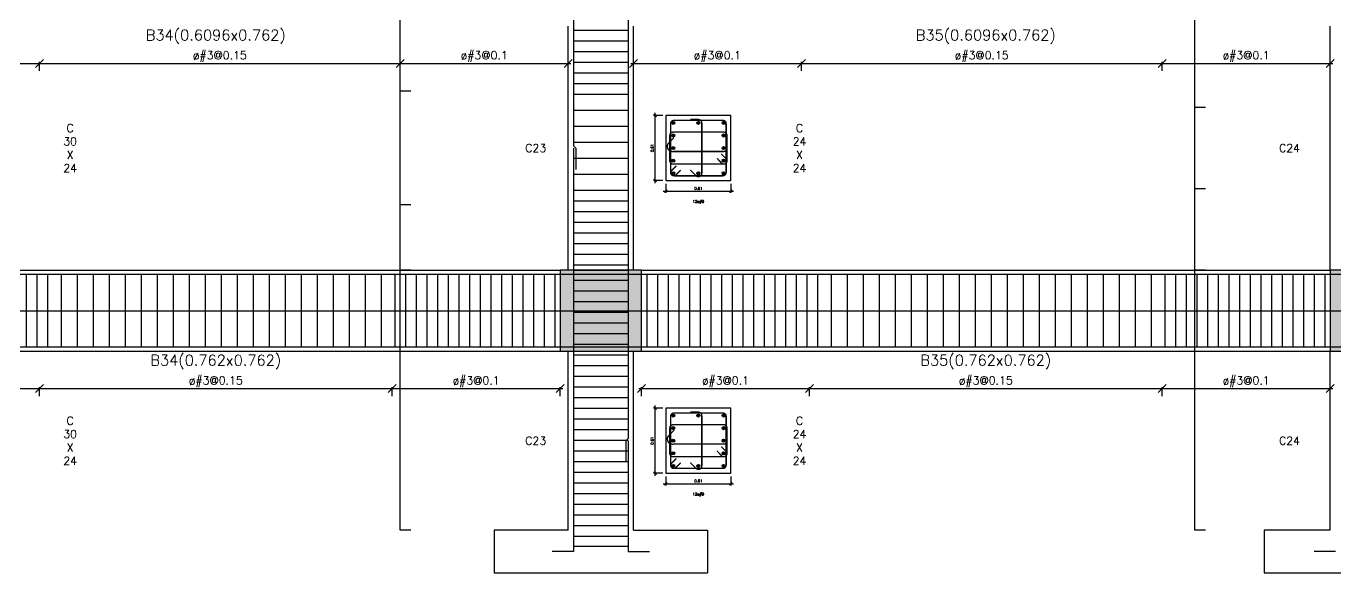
# Model space of a CAD drawing. Header units: inches. Extents: x 2674 to 28325, y -8016 to 21827.
# Drawn here: x 10498 to 11111, y -2273 to -2017 of the extents above; entities that cross this region are included whole.
import ezdxf

# ---------------------------------------------------------------- set-up
doc = ezdxf.new("R2010")
doc.units = ezdxf.units.IN
doc.header["$MEASUREMENT"] = 0
for name, color, linetype in [('Beam', 3, 'Continuous'), ('Beam elevation contour', 7, 'Continuous'), ('Beam rebar bot', 2, 'Continuous'), ('Beam rebar top', 2, 'Continuous'), ('Beam tie corner', 6, 'Continuous'), ('Beam tie mid', 4, 'Continuous'), ('Column elevation contorno', 7, 'Continuous'), ('Columns', 5, 'Continuous'), ('Dimensions', 7, 'Continuous'), ('Porticos', 7, 'Continuous'), ('Rebar long', 5, 'Continuous'), ('Rebar tie', 4, 'Continuous'), ('Texts', 7, 'Continuous')]:
    doc.layers.add(name, color=color, linetype=linetype)
doc.layers.add('Beam torsion rebar', color=7, linetype='Continuous', true_color=0xaf0000)
doc.styles.add('Letra', font='romand.shx')
doc.dimstyles.new('Dimension', dxfattribs={"dimscale": 0.083333, "dimtxt": 0.025, "dimasz": 0.025, "dimexe": 0.015, "dimexo": 0.03, "dimgap": 0.015, "dimtad": 1, "dimdec": 1, "dimzin": 0, "dimdsep": 46, "dimlunit": 4, "dimtxsty": 'Letra', "dimblk": 'OBLIQUE', "dimcen": 0.015, "dimdle": 0.025, "dimclrd": 256, "dimclre": 1, "dimclrt": 4, "dimadec": 0, "dimazin": 0, "dimtfac": 1, "dimtdec": 1, "dimtofl": 0, "dimtmove": 0, "dimatfit": 3, "dimfxl": 1, "dimtolj": 1, "dimtzin": 0, "dimarcsym": 0})

# ---------------------------------------------------------------- blocks, each defined once
blk = doc.blocks.new('_Oblique')
at = {"color": 0, "linetype": 'ByBlock', "lineweight": -2}
blk.add_line((-0.5, -0.5), (0.5, 0.5), dxfattribs=at)
blk = doc.blocks.new('*D600')
at = {"layer": 'Defpoints', "color": 0, "transparency": 16777216}
for p in [(11044.87, -2093.31), (11049.87, -2093.31), (11049.87, -2131.41)]:
    blk.add_point(p, dxfattribs=at)
at = {"layer": 'Dimensions', "color": 1, "linetype": 'ByBlock', "lineweight": -2, "transparency": 16777216}
for p, q in [((11049.87, -2093.31), (11044.87, -2093.31)), ((11049.87, -2131.41), (11044.87, -2131.41))]:
    blk.add_line(p, q, dxfattribs=at)
at = {"layer": 'Dimensions', "linetype": 'ByBlock', "lineweight": -2, "transparency": 16777216}
blk.add_line((11044.87, -2131.42), (11044.87, -2093.31), dxfattribs=at)
at = {"layer": 'Dimensions', "lineweight": -2, "transparency": 16777216, "xscale": 0.006249999999999999, "yscale": 0.006249999999999999, "zscale": 0.006249999999999999}
for p, rotation in [((11044.87, -2093.31), 90), ((11044.87, -2131.41), 270)]:
    blk.add_blockref('_Oblique', p, dxfattribs=dict(at, rotation=rotation))
at = {"layer": 'Dimensions', "color": 4, "transparency": 16777216, "insert": (11044.86, -2112.36), "char_height": 0.00625, "attachment_point": 5, "rotation": 90, "style": 'Letra'}
blk.add_mtext('\\A1;ø#3@0.1', dxfattribs=at)
blk = doc.blocks.new('*D601')
at = {"layer": 'Defpoints', "color": 0, "transparency": 16777216}
for p in [(11044.87, -1979.01), (11049.87, -1979.01), (11049.87, -2055.21)]:
    blk.add_point(p, dxfattribs=at)
at = {"layer": 'Dimensions', "color": 1, "linetype": 'ByBlock', "lineweight": -2, "transparency": 16777216}
for p, q in [((11049.87, -1979.01), (11044.87, -1979.01)), ((11049.87, -2055.21), (11044.87, -2055.21))]:
    blk.add_line(p, q, dxfattribs=at)
at = {"layer": 'Dimensions', "linetype": 'ByBlock', "lineweight": -2, "transparency": 16777216}
blk.add_line((11044.87, -2055.22), (11044.87, -1979.01), dxfattribs=at)
at = {"layer": 'Dimensions', "lineweight": -2, "transparency": 16777216, "xscale": 0.006249999999999999, "yscale": 0.006249999999999999, "zscale": 0.006249999999999999}
for p, rotation in [((11044.87, -1979.01), 90), ((11044.87, -2055.21), 270)]:
    blk.add_blockref('_Oblique', p, dxfattribs=dict(at, rotation=rotation))
at = {"layer": 'Dimensions', "color": 4, "transparency": 16777216, "insert": (11044.86, -2017.11), "char_height": 0.00625, "attachment_point": 5, "rotation": 90, "style": 'Letra'}
blk.add_mtext('\\A1;ø#3@0.1', dxfattribs=at)
blk = doc.blocks.new('*D602')
at = {"layer": 'Defpoints', "color": 0, "transparency": 16777216}
for p in [(11044.87, -2055.21), (11049.87, -2055.21), (11049.87, -2093.31)]:
    blk.add_point(p, dxfattribs=at)
at = {"layer": 'Dimensions', "color": 1, "linetype": 'ByBlock', "lineweight": -2, "transparency": 16777216}
for p, q in [((11049.87, -2055.21), (11044.87, -2055.21)), ((11049.87, -2093.31), (11044.87, -2093.31))]:
    blk.add_line(p, q, dxfattribs=at)
at = {"layer": 'Dimensions', "linetype": 'ByBlock', "lineweight": -2, "transparency": 16777216}
blk.add_line((11044.87, -2093.32), (11044.87, -2055.21), dxfattribs=at)
at = {"layer": 'Dimensions', "lineweight": -2, "transparency": 16777216, "xscale": 0.006249999999999999, "yscale": 0.006249999999999999, "zscale": 0.006249999999999999}
for p, rotation in [((11044.87, -2055.21), 90), ((11044.87, -2093.31), 270)]:
    blk.add_blockref('_Oblique', p, dxfattribs=dict(at, rotation=rotation))
at = {"layer": 'Dimensions', "color": 4, "transparency": 16777216, "insert": (11044.86, -2074.26), "char_height": 0.00625, "attachment_point": 5, "rotation": 90, "style": 'Letra'}
blk.add_mtext('\\A1;ø#3@0.15', dxfattribs=at)
blk = doc.blocks.new('*D656')
at = {"layer": 'Defpoints', "color": 0, "transparency": 16777216}
for p in [(11044.87, -2131.43), (11049.87, -2131.43), (11049.87, -2253.33)]:
    blk.add_point(p, dxfattribs=at)
at = {"layer": 'Dimensions', "color": 1, "linetype": 'ByBlock', "lineweight": -2, "transparency": 16777216}
for p, q in [((11049.87, -2131.43), (11044.87, -2131.43)), ((11049.87, -2253.33), (11044.87, -2253.33))]:
    blk.add_line(p, q, dxfattribs=at)
at = {"layer": 'Dimensions', "linetype": 'ByBlock', "lineweight": -2, "transparency": 16777216}
blk.add_line((11044.87, -2253.34), (11044.87, -2131.43), dxfattribs=at)
at = {"layer": 'Dimensions', "lineweight": -2, "transparency": 16777216, "xscale": 0.006249999999999999, "yscale": 0.006249999999999999, "zscale": 0.006249999999999999}
for p, rotation in [((11044.87, -2131.43), 90), ((11044.87, -2253.33), 270)]:
    blk.add_blockref('_Oblique', p, dxfattribs=dict(at, rotation=rotation))
at = {"layer": 'Dimensions', "color": 4, "transparency": 16777216, "insert": (11044.86, -2192.38), "char_height": 0.00625, "attachment_point": 5, "rotation": 90, "style": 'Letra'}
blk.add_mtext('\\A1;ø#3@0.1', dxfattribs=at)
blk = doc.blocks.new('*D28')
at = {"color": 1, "linetype": 'ByBlock', "lineweight": -2, "transparency": 16777216}
for p, q in [((-0.3348, 0.3048), (-0.4198, 0.3048)), ((-0.3348, -0.3048), (-0.4198, -0.3048))]:
    blk.add_line(p, q, dxfattribs=at)
at = {"linetype": 'ByBlock', "lineweight": -2, "transparency": 16777216}
blk.add_line((-0.4048, -0.3298), (-0.4048, 0.3298), dxfattribs=at)
at = {"layer": 'Defpoints', "transparency": 16777216}
for p in [(-0.4048, 0.3048), (-0.3048, 0.3048), (-0.3048, -0.3048)]:
    blk.add_point(p, dxfattribs=at)
at = {"lineweight": -2, "transparency": 16777216, "xscale": 0.025, "yscale": 0.025, "zscale": 0.025}
for p, rotation in [((-0.4048, 0.3048), 90), ((-0.4048, -0.3048), 270)]:
    blk.add_blockref('_Oblique', p, dxfattribs=dict(at, rotation=rotation))
at = {"color": 4, "transparency": 16777216, "insert": (-0.4198, 0), "char_height": 0.025, "attachment_point": 8, "rotation": 90, "style": 'Letra'}
blk.add_mtext('0.61', dxfattribs=at)
blk = doc.blocks.new('*D29')
at = {"color": 1, "linetype": 'ByBlock', "lineweight": -2, "transparency": 16777216}
for p, q in [((-0.3048, -0.3348), (-0.3048, -0.4198)), ((0.3048, -0.3348), (0.3048, -0.4198))]:
    blk.add_line(p, q, dxfattribs=at)
at = {"linetype": 'ByBlock', "lineweight": -2, "transparency": 16777216}
blk.add_line((-0.3298, -0.4048), (0.3298, -0.4048), dxfattribs=at)
at = {"layer": 'Defpoints', "transparency": 16777216}
for p in [(-0.3048, -0.3048), (0.3048, -0.3048), (0.3048, -0.4048)]:
    blk.add_point(p, dxfattribs=at)
at = {"lineweight": -2, "transparency": 16777216, "xscale": 0.025, "yscale": 0.025, "zscale": 0.025, "rotation": 180}
blk.add_blockref('_Oblique', (-0.3048, -0.4048), dxfattribs=at)
at = {"lineweight": -2, "transparency": 16777216, "xscale": 0.025, "yscale": 0.025, "zscale": 0.025}
blk.add_blockref('_Oblique', (0.3048, -0.4048), dxfattribs=at)
at = {"color": 4, "transparency": 16777216, "insert": (0, -0.3898), "char_height": 0.025, "attachment_point": 8, "style": 'Letra'}
blk.add_mtext('0.61', dxfattribs=at)
blk = doc.blocks.new('#9')
blk.add_hatch(color=256).paths.add_polyline_path([(0.014, 0, 1), (-0.014, 0, 1)])
at = {"color": 0}
blk.add_circle((0, 0), 0.0143, dxfattribs=at)
blk = doc.blocks.new('*D677')
at = {"layer": 'Defpoints', "color": 0, "transparency": 16777216}
for p in [(10672.75, -2100.91), (10677.75, -2100.91), (10677.75, -2131.41)]:
    blk.add_point(p, dxfattribs=at)
at = {"layer": 'Dimensions', "color": 1, "linetype": 'ByBlock', "lineweight": -2, "transparency": 16777216}
for p, q in [((10677.75, -2100.91), (10672.75, -2100.91)), ((10677.75, -2131.41), (10672.75, -2131.41))]:
    blk.add_line(p, q, dxfattribs=at)
at = {"layer": 'Dimensions', "linetype": 'ByBlock', "lineweight": -2, "transparency": 16777216}
blk.add_line((10672.75, -2131.42), (10672.75, -2100.91), dxfattribs=at)
at = {"layer": 'Dimensions', "lineweight": -2, "transparency": 16777216, "xscale": 0.006249999999999999, "yscale": 0.006249999999999999, "zscale": 0.006249999999999999}
for p, rotation in [((10672.75, -2100.91), 90), ((10672.75, -2131.41), 270)]:
    blk.add_blockref('_Oblique', p, dxfattribs=dict(at, rotation=rotation))
at = {"layer": 'Dimensions', "color": 4, "transparency": 16777216, "insert": (10672.75, -2116.16), "char_height": 0.00625, "attachment_point": 5, "rotation": 90, "style": 'Letra'}
blk.add_mtext('\\A1;ø#3@0.1', dxfattribs=at)
blk = doc.blocks.new('*D678')
at = {"layer": 'Defpoints', "color": 0, "transparency": 16777216}
for p in [(10672.75, -1979.01), (10677.75, -1979.01), (10677.75, -2047.61)]:
    blk.add_point(p, dxfattribs=at)
at = {"layer": 'Dimensions', "color": 1, "linetype": 'ByBlock', "lineweight": -2, "transparency": 16777216}
for p, q in [((10677.75, -1979.01), (10672.75, -1979.01)), ((10677.75, -2047.61), (10672.75, -2047.61))]:
    blk.add_line(p, q, dxfattribs=at)
at = {"layer": 'Dimensions', "linetype": 'ByBlock', "lineweight": -2, "transparency": 16777216}
blk.add_line((10672.75, -2047.62), (10672.75, -1979.01), dxfattribs=at)
at = {"layer": 'Dimensions', "lineweight": -2, "transparency": 16777216, "xscale": 0.006249999999999999, "yscale": 0.006249999999999999, "zscale": 0.006249999999999999}
for p, rotation in [((10672.75, -1979.01), 90), ((10672.75, -2047.61), 270)]:
    blk.add_blockref('_Oblique', p, dxfattribs=dict(at, rotation=rotation))
at = {"layer": 'Dimensions', "color": 4, "transparency": 16777216, "insert": (10672.75, -2013.31), "char_height": 0.00625, "attachment_point": 5, "rotation": 90, "style": 'Letra'}
blk.add_mtext('\\A1;ø#3@0.1', dxfattribs=at)
blk = doc.blocks.new('*D679')
at = {"layer": 'Defpoints', "color": 0, "transparency": 16777216}
for p in [(10672.75, -2047.61), (10677.75, -2047.61), (10677.75, -2100.91)]:
    blk.add_point(p, dxfattribs=at)
at = {"layer": 'Dimensions', "color": 1, "linetype": 'ByBlock', "lineweight": -2, "transparency": 16777216}
for p, q in [((10677.75, -2047.61), (10672.75, -2047.61)), ((10677.75, -2100.91), (10672.75, -2100.91))]:
    blk.add_line(p, q, dxfattribs=at)
at = {"layer": 'Dimensions', "linetype": 'ByBlock', "lineweight": -2, "transparency": 16777216}
blk.add_line((10672.75, -2100.92), (10672.75, -2047.61), dxfattribs=at)
at = {"layer": 'Dimensions', "lineweight": -2, "transparency": 16777216, "xscale": 0.006249999999999999, "yscale": 0.006249999999999999, "zscale": 0.006249999999999999}
for p, rotation in [((10672.75, -2047.61), 90), ((10672.75, -2100.91), 270)]:
    blk.add_blockref('_Oblique', p, dxfattribs=dict(at, rotation=rotation))
at = {"layer": 'Dimensions', "color": 4, "transparency": 16777216, "insert": (10672.75, -2074.26), "char_height": 0.00625, "attachment_point": 5, "rotation": 90, "style": 'Letra'}
blk.add_mtext('\\A1;ø#3@0.15', dxfattribs=at)
blk = doc.blocks.new('*D680')
at = {"layer": 'Defpoints', "color": 0, "transparency": 16777216}
for p in [(10672.75, -2131.43), (10677.75, -2131.43), (10677.75, -2253.33)]:
    blk.add_point(p, dxfattribs=at)
at = {"layer": 'Dimensions', "color": 1, "linetype": 'ByBlock', "lineweight": -2, "transparency": 16777216}
for p, q in [((10677.75, -2131.43), (10672.75, -2131.43)), ((10677.75, -2253.33), (10672.75, -2253.33))]:
    blk.add_line(p, q, dxfattribs=at)
at = {"layer": 'Dimensions', "linetype": 'ByBlock', "lineweight": -2, "transparency": 16777216}
blk.add_line((10672.75, -2253.34), (10672.75, -2131.43), dxfattribs=at)
at = {"layer": 'Dimensions', "lineweight": -2, "transparency": 16777216, "xscale": 0.006249999999999999, "yscale": 0.006249999999999999, "zscale": 0.006249999999999999}
for p, rotation in [((10672.75, -2131.43), 90), ((10672.75, -2253.33), 270)]:
    blk.add_blockref('_Oblique', p, dxfattribs=dict(at, rotation=rotation))
at = {"layer": 'Dimensions', "color": 4, "transparency": 16777216, "insert": (10672.75, -2192.38), "char_height": 0.00625, "attachment_point": 5, "rotation": 90, "style": 'Letra'}
blk.add_mtext('\\A1;ø#3@0.1', dxfattribs=at)
blk = doc.blocks.new('*D229')
at = {"linetype": 'ByBlock', "lineweight": -2, "transparency": 16777216}
blk.add_line((710.6827, 4.3744), (712.3067, 4.3744), dxfattribs=at)
at = {"color": 1, "linetype": 'ByBlock', "lineweight": -2, "transparency": 16777216}
for p, q in [((710.7077, 4.3044), (710.7077, 4.3894)), ((712.2817, 4.3044), (712.2817, 4.3894))]:
    blk.add_line(p, q, dxfattribs=at)
at = {"layer": 'Defpoints', "transparency": 16777216}
for p in [(712.2817, 4.3744), (710.7077, 4.2744), (712.2817, 4.2744)]:
    blk.add_point(p, dxfattribs=at)
at = {"lineweight": -2, "transparency": 16777216, "xscale": 0.075, "yscale": 0.075, "zscale": 0.075, "rotation": 180}
blk.add_blockref('_Oblique', (710.7077, 4.3744), dxfattribs=at)
at = {"lineweight": -2, "transparency": 16777216, "xscale": 0.075, "yscale": 0.075, "zscale": 0.075}
blk.add_blockref('_Oblique', (712.2817, 4.3744), dxfattribs=at)
at = {"color": 4, "transparency": 16777216, "insert": (711.4947, 4.3894), "char_height": 0.075, "attachment_point": 8, "style": 'Letra'}
blk.add_mtext('ø#3@0.1', dxfattribs=at)
blk = doc.blocks.new('*D230')
at = {"linetype": 'ByBlock', "lineweight": -2, "transparency": 16777216}
blk.add_line((715.6367, 4.3744), (717.2606, 4.3744), dxfattribs=at)
at = {"color": 1, "linetype": 'ByBlock', "lineweight": -2, "transparency": 16777216}
for p, q in [((715.6617, 4.3044), (715.6617, 4.3894)), ((717.2356, 4.3044), (717.2356, 4.3894))]:
    blk.add_line(p, q, dxfattribs=at)
at = {"layer": 'Defpoints', "transparency": 16777216}
for p in [(717.2356, 4.3744), (715.6617, 4.2744), (717.2356, 4.2744)]:
    blk.add_point(p, dxfattribs=at)
at = {"lineweight": -2, "transparency": 16777216, "xscale": 0.075, "yscale": 0.075, "zscale": 0.075, "rotation": 180}
blk.add_blockref('_Oblique', (715.6617, 4.3744), dxfattribs=at)
at = {"lineweight": -2, "transparency": 16777216, "xscale": 0.075, "yscale": 0.075, "zscale": 0.075}
blk.add_blockref('_Oblique', (717.2356, 4.3744), dxfattribs=at)
at = {"color": 4, "transparency": 16777216, "insert": (716.44865, 4.3894), "char_height": 0.075, "attachment_point": 8, "style": 'Letra'}
blk.add_mtext('ø#3@0.1', dxfattribs=at)
blk = doc.blocks.new('*D231')
at = {"linetype": 'ByBlock', "lineweight": -2, "transparency": 16777216}
blk.add_line((712.2567, 4.3744), (715.6867, 4.3744), dxfattribs=at)
at = {"color": 1, "linetype": 'ByBlock', "lineweight": -2, "transparency": 16777216}
for p, q in [((712.2817, 4.3044), (712.2817, 4.3894)), ((715.6617, 4.3044), (715.6617, 4.3894))]:
    blk.add_line(p, q, dxfattribs=at)
at = {"layer": 'Defpoints', "transparency": 16777216}
for p in [(715.6617, 4.3744), (712.2817, 4.2744), (715.6617, 4.2744)]:
    blk.add_point(p, dxfattribs=at)
at = {"lineweight": -2, "transparency": 16777216, "xscale": 0.075, "yscale": 0.075, "zscale": 0.075, "rotation": 180}
blk.add_blockref('_Oblique', (712.2817, 4.3744), dxfattribs=at)
at = {"lineweight": -2, "transparency": 16777216, "xscale": 0.075, "yscale": 0.075, "zscale": 0.075}
blk.add_blockref('_Oblique', (715.6617, 4.3744), dxfattribs=at)
at = {"color": 4, "transparency": 16777216, "insert": (713.9717, 4.3894), "char_height": 0.075, "attachment_point": 8, "style": 'Letra'}
blk.add_mtext('ø#3@0.15', dxfattribs=at)
blk = doc.blocks.new('*D232')
at = {"linetype": 'ByBlock', "lineweight": -2, "transparency": 16777216}
blk.add_line((717.8202, 4.3744), (719.4442, 4.3744), dxfattribs=at)
at = {"color": 1, "linetype": 'ByBlock', "lineweight": -2, "transparency": 16777216}
for p, q in [((717.8452, 4.3044), (717.8452, 4.3894)), ((719.4192, 4.3044), (719.4192, 4.3894))]:
    blk.add_line(p, q, dxfattribs=at)
at = {"layer": 'Defpoints', "transparency": 16777216}
for p in [(719.4192, 4.3744), (717.8452, 4.2744), (719.4192, 4.2744)]:
    blk.add_point(p, dxfattribs=at)
at = {"lineweight": -2, "transparency": 16777216, "xscale": 0.075, "yscale": 0.075, "zscale": 0.075, "rotation": 180}
blk.add_blockref('_Oblique', (717.8452, 4.3744), dxfattribs=at)
at = {"lineweight": -2, "transparency": 16777216, "xscale": 0.075, "yscale": 0.075, "zscale": 0.075}
blk.add_blockref('_Oblique', (719.4192, 4.3744), dxfattribs=at)
at = {"color": 4, "transparency": 16777216, "insert": (718.6322, 4.3894), "char_height": 0.075, "attachment_point": 8, "style": 'Letra'}
blk.add_mtext('ø#3@0.1', dxfattribs=at)
blk = doc.blocks.new('*D233')
at = {"linetype": 'ByBlock', "lineweight": -2, "transparency": 16777216}
blk.add_line((722.7742, 4.3744), (724.3981, 4.3744), dxfattribs=at)
at = {"color": 1, "linetype": 'ByBlock', "lineweight": -2, "transparency": 16777216}
for p, q in [((722.7992, 4.3044), (722.7992, 4.3894)), ((724.3731, 4.3044), (724.3731, 4.3894))]:
    blk.add_line(p, q, dxfattribs=at)
at = {"layer": 'Defpoints', "transparency": 16777216}
for p in [(724.3731, 4.3744), (722.7992, 4.2744), (724.3731, 4.2744)]:
    blk.add_point(p, dxfattribs=at)
at = {"lineweight": -2, "transparency": 16777216, "xscale": 0.075, "yscale": 0.075, "zscale": 0.075, "rotation": 180}
blk.add_blockref('_Oblique', (722.7992, 4.3744), dxfattribs=at)
at = {"lineweight": -2, "transparency": 16777216, "xscale": 0.075, "yscale": 0.075, "zscale": 0.075}
blk.add_blockref('_Oblique', (724.3731, 4.3744), dxfattribs=at)
at = {"color": 4, "transparency": 16777216, "insert": (723.58615, 4.3894), "char_height": 0.075, "attachment_point": 8, "style": 'Letra'}
blk.add_mtext('ø#3@0.1', dxfattribs=at)
blk = doc.blocks.new('*D234')
at = {"linetype": 'ByBlock', "lineweight": -2, "transparency": 16777216}
blk.add_line((719.3942, 4.3744), (722.8242, 4.3744), dxfattribs=at)
at = {"color": 1, "linetype": 'ByBlock', "lineweight": -2, "transparency": 16777216}
for p, q in [((719.4192, 4.3044), (719.4192, 4.3894)), ((722.7992, 4.3044), (722.7992, 4.3894))]:
    blk.add_line(p, q, dxfattribs=at)
at = {"layer": 'Defpoints', "transparency": 16777216}
for p in [(722.7992, 4.3744), (719.4192, 4.2744), (722.7992, 4.2744)]:
    blk.add_point(p, dxfattribs=at)
at = {"lineweight": -2, "transparency": 16777216, "xscale": 0.075, "yscale": 0.075, "zscale": 0.075, "rotation": 180}
blk.add_blockref('_Oblique', (719.4192, 4.3744), dxfattribs=at)
at = {"lineweight": -2, "transparency": 16777216, "xscale": 0.075, "yscale": 0.075, "zscale": 0.075}
blk.add_blockref('_Oblique', (722.7992, 4.3744), dxfattribs=at)
at = {"color": 4, "transparency": 16777216, "insert": (721.1092, 4.3894), "char_height": 0.075, "attachment_point": 8, "style": 'Letra'}
blk.add_mtext('ø#3@0.15', dxfattribs=at)
blk = doc.blocks.new('*D248')
at = {"linetype": 'ByBlock', "lineweight": -2, "transparency": 16777216}
blk.add_line((710.6827, 1.3264), (712.3067, 1.3264), dxfattribs=at)
at = {"color": 1, "linetype": 'ByBlock', "lineweight": -2, "transparency": 16777216}
for p, q in [((710.7077, 1.2564), (710.7077, 1.3414)), ((712.2817, 1.2564), (712.2817, 1.3414))]:
    blk.add_line(p, q, dxfattribs=at)
at = {"layer": 'Defpoints', "transparency": 16777216}
for p in [(710.7077, 1.2264), (712.2817, 1.3264), (712.2817, 1.2264)]:
    blk.add_point(p, dxfattribs=at)
at = {"lineweight": -2, "transparency": 16777216, "xscale": 0.075, "yscale": 0.075, "zscale": 0.075, "rotation": 180}
blk.add_blockref('_Oblique', (710.7077, 1.3264), dxfattribs=at)
at = {"lineweight": -2, "transparency": 16777216, "xscale": 0.075, "yscale": 0.075, "zscale": 0.075}
blk.add_blockref('_Oblique', (712.2817, 1.3264), dxfattribs=at)
at = {"color": 4, "transparency": 16777216, "insert": (711.4947, 1.3414), "char_height": 0.075, "attachment_point": 8, "style": 'Letra'}
blk.add_mtext('ø#3@0.1', dxfattribs=at)
blk = doc.blocks.new('*D249')
at = {"linetype": 'ByBlock', "lineweight": -2, "transparency": 16777216}
blk.add_line((715.5607, 1.3264), (717.1844, 1.3264), dxfattribs=at)
at = {"color": 1, "linetype": 'ByBlock', "lineweight": -2, "transparency": 16777216}
for p, q in [((715.5857, 1.2564), (715.5857, 1.3414)), ((717.1594, 1.2564), (717.1594, 1.3414))]:
    blk.add_line(p, q, dxfattribs=at)
at = {"layer": 'Defpoints', "transparency": 16777216}
for p in [(715.5857, 1.2264), (717.1594, 1.3264), (717.1594, 1.2264)]:
    blk.add_point(p, dxfattribs=at)
at = {"lineweight": -2, "transparency": 16777216, "xscale": 0.075, "yscale": 0.075, "zscale": 0.075, "rotation": 180}
blk.add_blockref('_Oblique', (715.5857, 1.3264), dxfattribs=at)
at = {"lineweight": -2, "transparency": 16777216, "xscale": 0.075, "yscale": 0.075, "zscale": 0.075}
blk.add_blockref('_Oblique', (717.1594, 1.3264), dxfattribs=at)
at = {"color": 4, "transparency": 16777216, "insert": (716.37255, 1.3414), "char_height": 0.075, "attachment_point": 8, "style": 'Letra'}
blk.add_mtext('ø#3@0.1', dxfattribs=at)
blk = doc.blocks.new('*D250')
at = {"linetype": 'ByBlock', "lineweight": -2, "transparency": 16777216}
blk.add_line((712.2567, 1.3264), (715.6107, 1.3264), dxfattribs=at)
at = {"color": 1, "linetype": 'ByBlock', "lineweight": -2, "transparency": 16777216}
for p, q in [((712.2817, 1.2564), (712.2817, 1.3414)), ((715.5857, 1.2564), (715.5857, 1.3414))]:
    blk.add_line(p, q, dxfattribs=at)
at = {"layer": 'Defpoints', "transparency": 16777216}
for p in [(712.2817, 1.2264), (715.5857, 1.3264), (715.5857, 1.2264)]:
    blk.add_point(p, dxfattribs=at)
at = {"lineweight": -2, "transparency": 16777216, "xscale": 0.075, "yscale": 0.075, "zscale": 0.075, "rotation": 180}
blk.add_blockref('_Oblique', (712.2817, 1.3264), dxfattribs=at)
at = {"lineweight": -2, "transparency": 16777216, "xscale": 0.075, "yscale": 0.075, "zscale": 0.075}
blk.add_blockref('_Oblique', (715.5857, 1.3264), dxfattribs=at)
at = {"color": 4, "transparency": 16777216, "insert": (713.9337, 1.3414), "char_height": 0.075, "attachment_point": 8, "style": 'Letra'}
blk.add_mtext('ø#3@0.15', dxfattribs=at)
blk = doc.blocks.new('GB 30 X 30')
blk.add_hatch(color=256).paths.add_polyline_path([(0.381, 0.381), (-0.381, 0.381), (-0.381, -0.381), (0.381, -0.381)])
at = {"color": 0}
blk.add_lwpolyline([(0.381, 0.381), (-0.381, 0.381), (-0.381, -0.381), (0.381, -0.381)], close=True, dxfattribs=at)
blk = doc.blocks.new('*D251')
at = {"linetype": 'ByBlock', "lineweight": -2, "transparency": 16777216}
blk.add_line((717.8964, 1.3264), (719.5204, 1.3264), dxfattribs=at)
at = {"color": 1, "linetype": 'ByBlock', "lineweight": -2, "transparency": 16777216}
for p, q in [((717.9214, 1.2564), (717.9214, 1.3414)), ((719.4954, 1.2564), (719.4954, 1.3414))]:
    blk.add_line(p, q, dxfattribs=at)
at = {"layer": 'Defpoints', "transparency": 16777216}
for p in [(717.9214, 1.2264), (719.4954, 1.3264), (719.4954, 1.2264)]:
    blk.add_point(p, dxfattribs=at)
at = {"lineweight": -2, "transparency": 16777216, "xscale": 0.075, "yscale": 0.075, "zscale": 0.075, "rotation": 180}
blk.add_blockref('_Oblique', (717.9214, 1.3264), dxfattribs=at)
at = {"lineweight": -2, "transparency": 16777216, "xscale": 0.075, "yscale": 0.075, "zscale": 0.075}
blk.add_blockref('_Oblique', (719.4954, 1.3264), dxfattribs=at)
at = {"color": 4, "transparency": 16777216, "insert": (718.7084, 1.3414), "char_height": 0.075, "attachment_point": 8, "style": 'Letra'}
blk.add_mtext('ø#3@0.1', dxfattribs=at)
blk = doc.blocks.new('*D252')
at = {"linetype": 'ByBlock', "lineweight": -2, "transparency": 16777216}
blk.add_line((722.7744, 1.3264), (724.3981, 1.3264), dxfattribs=at)
at = {"color": 1, "linetype": 'ByBlock', "lineweight": -2, "transparency": 16777216}
for p, q in [((722.7994, 1.2564), (722.7994, 1.3414)), ((724.3731, 1.2564), (724.3731, 1.3414))]:
    blk.add_line(p, q, dxfattribs=at)
at = {"layer": 'Defpoints', "transparency": 16777216}
for p in [(722.7994, 1.2264), (724.3731, 1.3264), (724.3731, 1.2264)]:
    blk.add_point(p, dxfattribs=at)
at = {"lineweight": -2, "transparency": 16777216, "xscale": 0.075, "yscale": 0.075, "zscale": 0.075, "rotation": 180}
blk.add_blockref('_Oblique', (722.7994, 1.3264), dxfattribs=at)
at = {"lineweight": -2, "transparency": 16777216, "xscale": 0.075, "yscale": 0.075, "zscale": 0.075}
blk.add_blockref('_Oblique', (724.3731, 1.3264), dxfattribs=at)
at = {"color": 4, "transparency": 16777216, "insert": (723.58625, 1.3414), "char_height": 0.075, "attachment_point": 8, "style": 'Letra'}
blk.add_mtext('ø#3@0.1', dxfattribs=at)
blk = doc.blocks.new('*D253')
at = {"linetype": 'ByBlock', "lineweight": -2, "transparency": 16777216}
blk.add_line((719.4704, 1.3264), (722.8244, 1.3264), dxfattribs=at)
at = {"color": 1, "linetype": 'ByBlock', "lineweight": -2, "transparency": 16777216}
for p, q in [((719.4954, 1.2564), (719.4954, 1.3414)), ((722.7994, 1.2564), (722.7994, 1.3414))]:
    blk.add_line(p, q, dxfattribs=at)
at = {"layer": 'Defpoints', "transparency": 16777216}
for p in [(719.4954, 1.2264), (722.7994, 1.3264), (722.7994, 1.2264)]:
    blk.add_point(p, dxfattribs=at)
at = {"lineweight": -2, "transparency": 16777216, "xscale": 0.075, "yscale": 0.075, "zscale": 0.075, "rotation": 180}
blk.add_blockref('_Oblique', (719.4954, 1.3264), dxfattribs=at)
at = {"lineweight": -2, "transparency": 16777216, "xscale": 0.075, "yscale": 0.075, "zscale": 0.075}
blk.add_blockref('_Oblique', (722.7994, 1.3264), dxfattribs=at)
at = {"color": 4, "transparency": 16777216, "insert": (721.1474, 1.3414), "char_height": 0.075, "attachment_point": 8, "style": 'Letra'}
blk.add_mtext('ø#3@0.15', dxfattribs=at)
blk = doc.blocks.new('C 24 X 24')
at = {"layer": 'Columns'}
blk.add_lwpolyline([(-0.305, -0.305), (0.305, -0.305), (0.305, 0.305), (-0.305, 0.305)], close=True, dxfattribs=at)
at = {"layer": 'Rebar tie'}
for points in [[(-0.206, -0.166, 0.0127, 0.0127, 0), (-0.26, -0.22, 0.0127, 0.0127, 0), (-0.26, -0.229, 0.0127, 0.0127, 0.414214), (-0.229, -0.26, 0.0127, 0.0127, 0), (0.229, -0.26, 0.0127, 0.0127, 0.414214), (0.26, -0.229, 0.0127, 0.0127, 0), (0.26, 0.229, 0.0127, 0.0127, 0.414214), (0.229, 0.26, 0.0127, 0.0127, 0), (-0.229, 0.26, 0.0127, 0.0127, 0.414214), (-0.26, 0.229, 0.0127, 0.0127, 0), (-0.26, -0.229, 0.0127, 0.0127, 0.414214), (-0.229, -0.26, 0.0127, 0.0127, 0), (-0.22, -0.26, 0.0127, 0.0127, 0), (-0.166, -0.206, 0.0127, 0.0127, 0)], [(-0.076, -0.205, 0.0127, 0.0127, 0), (-0.022, -0.259, 0.0127, 0.0127, 0.668179), (0.032, -0.236, 0.0127, 0.0127, 0), (0.032, 0.236, 0.0127, 0.0127, 0.414214), (0, 0.268, 0.0127, 0.0127, 0), (-0.076, 0.268, 0.0127, 0.0127, 0)], [(0.214, -0.055, 0.0127, 0.0127, 0), (0.268, -0.109, 0.0127, 0.0127, 0), (0.268, -0.118, 0.0127, 0.0127, -0.414214), (0.236, -0.15, 0.0127, 0.0127, 0), (-0.236, -0.15, 0.0127, 0.0127, -0.414214), (-0.268, -0.118, 0.0127, 0.0127, 0), (-0.268, 0.118, 0.0127, 0.0127, -0.414214), (-0.236, 0.15, 0.0127, 0.0127, 0), (0.236, 0.15, 0.0127, 0.0127, -0.414214), (0.268, 0.118, 0.0127, 0.0127, 0), (0.268, -0.118, 0.0127, 0.0127, -0.414214), (0.236, -0.15, 0.0127, 0.0127, 0), (0.227, -0.15, 0.0127, 0.0127, 0), (0.174, -0.096, 0.0127, 0.0127, 0)], [(-0.227, 0.099, 0.0127, 0.0127, 0), (-0.281, 0.045, 0.0127, 0.0127, 0.668179), (-0.236, -0.032, 0.0127, 0.0127, 0), (0.236, -0.032, 0.0127, 0.0127, 0.414214), (0.268, 0, 0.0127, 0.0127, 0), (0.268, 0.076, 0.0127, 0.0127, 0)]]:
    blk.add_lwpolyline(points, format="xyseb", dxfattribs=at)
at = {"layer": 'Rebar long', "color": 0}
for p in [(-0.236, 0.236), (0, 0.236), (0.236, 0.236), (-0.236, 0.118), (0.236, 0.118), (-0.236, 0), (0.236, 0), (-0.236, -0.118), (0.236, -0.118), (-0.236, -0.236), (0, -0.236), (0.236, -0.236)]:
    blk.add_blockref('#9', p, dxfattribs=at)
at = {"layer": 'Texts', "insert": (0, -0.505), "char_height": 0.025, "width": 0.05672, "attachment_point": 5, "style": 'Letra'}
blk.add_mtext('12ø#9', dxfattribs=at)
at = {"layer": 'Dimensions'}
for p2, distance, picture, middle in [((-0.305, 0.305), 0.1, '*D28', (-0.405, 0)), ((0.305, -0.305), -0.1, '*D29', (0, -0.405))]:
    dim = blk.add_aligned_dim(p1=(-0.305, -0.305), p2=p2, distance=distance, dimstyle='Dimension', override={"dimtxt": 0.025, "dimasz": 0.025, "dimpost": '<>'}, dxfattribs=at)
    dim.commit()
    dim.dimension.update_dxf_attribs({"geometry": picture, "text_midpoint": middle})
blk = doc.blocks.new('B33-B34-B35-B36-Story1')
at = {"layer": 'Texts', "char_height": 0.1, "width": 0.056717, "attachment_point": 5, "style": 'Letra'}
for s, insert in [('B34(0.6096x0.762)', (713.9335, 4.6244)), ('B35(0.6096x0.762)', (721.1472, 4.6244))]:
    blk.add_mtext(s, dxfattribs=dict(at, insert=insert))
at = {"layer": 'Dimensions'}
for p1, p2, text, picture, middle in [((710.7077, 4.2744), (712.2817, 4.2744), 'ø#3@0.1', '*D229', (711.4947, 4.3744)), ((712.2817, 4.2744), (715.6617, 4.2744), 'ø#3@0.15', '*D231', (713.9717, 4.3744)), ((715.6617, 4.2744), (717.2356, 4.2744), 'ø#3@0.1', '*D230', (716.4487, 4.3744)), ((717.8452, 4.2744), (719.4192, 4.2744), 'ø#3@0.1', '*D232', (718.6322, 4.3744)), ((719.4192, 4.2744), (722.7992, 4.2744), 'ø#3@0.15', '*D234', (721.1092, 4.3744)), ((722.7992, 4.2744), (724.3731, 4.2744), 'ø#3@0.1', '*D233', (723.5861, 4.3744))]:
    dim = blk.add_aligned_dim(p1=p1, p2=p2, distance=0.1, text=text, dimstyle='Dimension', override={"dimtxt": 0.075, "dimasz": 0.075, "dimpost": '<>'}, dxfattribs=at)
    dim.commit()
    dim.dimension.update_dxf_attribs({"geometry": picture, "text_midpoint": middle})
blk = doc.blocks.new('B33-B34-B35-B36-Plinth Level')
at = {"layer": 'Beam elevation contour'}
for points in [[(710.7077, 2.4384), (717.1594, 2.4384)], [(717.9214, 2.4384), (724.3731, 2.4384)], [(710.7077, 1.6764), (717.1594, 1.6764)], [(717.9214, 1.6764), (724.3731, 1.6764)]]:
    blk.add_lwpolyline(points, dxfattribs=at)
at = {"layer": 'Beam rebar bot'}
blk.add_lwpolyline([(732.8728, 2.0164), (732.8728, 1.7164), (702.188, 1.7164), (702.188, 2.0164)], dxfattribs=at)
at = {"layer": 'Beam rebar top'}
blk.add_lwpolyline([(702.208, 2.0984), (702.208, 2.3984), (732.8928, 2.3984), (732.8928, 2.0984)], dxfattribs=at)
at = {"layer": 'Beam tie corner'}
for points in [[(712.1577, 2.3984), (712.1577, 1.7164)], [(712.2577, 2.3984), (712.2577, 1.7164)], [(715.6094, 2.3984), (715.6094, 1.7164)], [(715.7094, 2.3984), (715.7094, 1.7164)], [(715.8094, 2.3984), (715.8094, 1.7164)], [(715.9094, 2.3984), (715.9094, 1.7164)], [(716.0094, 2.3984), (716.0094, 1.7164)], [(716.1094, 2.3984), (716.1094, 1.7164)], [(716.2094, 2.3984), (716.2094, 1.7164)], [(716.3094, 2.3984), (716.3094, 1.7164)], [(716.4094, 2.3984), (716.4094, 1.7164)], [(716.5094, 2.3984), (716.5094, 1.7164)], [(716.6094, 2.3984), (716.6094, 1.7164)], [(716.7094, 2.3984), (716.7094, 1.7164)], [(716.8094, 2.3984), (716.8094, 1.7164)], [(716.9094, 2.3984), (716.9094, 1.7164)], [(717.0094, 2.3984), (717.0094, 1.7164)], [(717.1094, 2.3984), (717.1094, 1.7164)], [(717.9714, 2.3984), (717.9714, 1.7164)], [(718.0714, 2.3984), (718.0714, 1.7164)], [(718.1714, 2.3984), (718.1714, 1.7164)], [(718.2714, 2.3984), (718.2714, 1.7164)], [(718.3714, 2.3984), (718.3714, 1.7164)], [(718.4714, 2.3984), (718.4714, 1.7164)], [(718.5714, 2.3984), (718.5714, 1.7164)], [(718.6714, 2.3984), (718.6714, 1.7164)], [(718.7714, 2.3984), (718.7714, 1.7164)], [(718.8714, 2.3984), (718.8714, 1.7164)], [(718.9714, 2.3984), (718.9714, 1.7164)], [(719.0714, 2.3984), (719.0714, 1.7164)], [(719.1714, 2.3984), (719.1714, 1.7164)], [(719.2714, 2.3984), (719.2714, 1.7164)], [(719.3714, 2.3984), (719.3714, 1.7164)], [(719.4714, 2.3984), (719.4714, 1.7164)], [(722.8231, 2.3984), (722.8231, 1.7164)], [(722.9231, 2.3984), (722.9231, 1.7164)], [(723.0231, 2.3984), (723.0231, 1.7164)], [(723.1231, 2.3984), (723.1231, 1.7164)], [(723.2231, 2.3984), (723.2231, 1.7164)], [(723.3231, 2.3984), (723.3231, 1.7164)], [(723.4231, 2.3984), (723.4231, 1.7164)], [(723.5231, 2.3984), (723.5231, 1.7164)], [(723.6231, 2.3984), (723.6231, 1.7164)], [(723.7231, 2.3984), (723.7231, 1.7164)], [(723.8231, 2.3984), (723.8231, 1.7164)], [(723.9231, 2.3984), (723.9231, 1.7164)], [(724.0231, 2.3984), (724.0231, 1.7164)], [(724.1231, 2.3984), (724.1231, 1.7164)], [(724.2231, 2.3984), (724.2231, 1.7164)], [(724.3231, 2.3984), (724.3231, 1.7164)]]:
    blk.add_lwpolyline(points, dxfattribs=at)
at = {"layer": 'Beam tie mid'}
for points in [[(712.3577, 2.3984), (712.3577, 1.7164)], [(712.4837, 2.3984), (712.4837, 1.7164)], [(712.6337, 2.3984), (712.6337, 1.7164)], [(712.7837, 2.3984), (712.7837, 1.7164)], [(712.9337, 2.3984), (712.9337, 1.7164)], [(713.0837, 2.3984), (713.0837, 1.7164)], [(713.2337, 2.3984), (713.2337, 1.7164)], [(713.3837, 2.3984), (713.3837, 1.7164)], [(713.5337, 2.3984), (713.5337, 1.7164)], [(713.6837, 2.3984), (713.6837, 1.7164)], [(713.8337, 2.3984), (713.8337, 1.7164)], [(713.9837, 2.3984), (713.9837, 1.7164)], [(714.1337, 2.3984), (714.1337, 1.7164)], [(714.2837, 2.3984), (714.2837, 1.7164)], [(714.4337, 2.3984), (714.4337, 1.7164)], [(714.5837, 2.3984), (714.5837, 1.7164)], [(714.7337, 2.3984), (714.7337, 1.7164)], [(714.8837, 2.3984), (714.8837, 1.7164)], [(715.0337, 2.3984), (715.0337, 1.7164)], [(715.1837, 2.3984), (715.1837, 1.7164)], [(715.3337, 2.3984), (715.3337, 1.7164)], [(715.4837, 2.3984), (715.4837, 1.7164)], [(719.5714, 2.3984), (719.5714, 1.7164)], [(719.6974, 2.3984), (719.6974, 1.7164)], [(719.8474, 2.3984), (719.8474, 1.7164)], [(719.9974, 2.3984), (719.9974, 1.7164)], [(720.1474, 2.3984), (720.1474, 1.7164)], [(720.2974, 2.3984), (720.2974, 1.7164)], [(720.4474, 2.3984), (720.4474, 1.7164)], [(720.5974, 2.3984), (720.5974, 1.7164)], [(720.7474, 2.3984), (720.7474, 1.7164)], [(720.8974, 2.3984), (720.8974, 1.7164)], [(721.0474, 2.3984), (721.0474, 1.7164)], [(721.1974, 2.3984), (721.1974, 1.7164)], [(721.3474, 2.3984), (721.3474, 1.7164)], [(721.4974, 2.3984), (721.4974, 1.7164)], [(721.6474, 2.3984), (721.6474, 1.7164)], [(721.7974, 2.3984), (721.7974, 1.7164)], [(721.9474, 2.3984), (721.9474, 1.7164)], [(722.0974, 2.3984), (722.0974, 1.7164)], [(722.2474, 2.3984), (722.2474, 1.7164)], [(722.3974, 2.3984), (722.3974, 1.7164)], [(722.5474, 2.3984), (722.5474, 1.7164)], [(722.6974, 2.3984), (722.6974, 1.7164)]]:
    blk.add_lwpolyline(points, dxfattribs=at)
at = {"layer": 'Beam torsion rebar'}
blk.add_lwpolyline([(702.1118, 2.0574), (724.7541, 2.0574)], dxfattribs=at)
at = {"layer": 'Beam', "color": 0}
for p in [(717.5404, 2.0574), (724.7541, 2.0574)]:
    blk.add_blockref('GB 30 X 30', p, dxfattribs=at)
at = {"layer": 'Texts', "char_height": 0.1, "width": 0.056717, "attachment_point": 5, "style": 'Letra'}
for s, insert in [('B34(0.762x0.762)', (713.9335, 1.5764)), ('B35(0.762x0.762)', (721.1472, 1.5764))]:
    blk.add_mtext(s, dxfattribs=dict(at, insert=insert))
at = {"layer": 'Dimensions'}
for p1, p2, text, picture, middle in [((710.7077, 1.2264), (712.2817, 1.2264), 'ø#3@0.1', '*D248', (711.4947, 1.3264)), ((712.2817, 1.2264), (715.5857, 1.2264), 'ø#3@0.15', '*D250', (713.9337, 1.3264)), ((715.5857, 1.2264), (717.1594, 1.2264), 'ø#3@0.1', '*D249', (716.3726, 1.3264)), ((717.9214, 1.2264), (719.4954, 1.2264), 'ø#3@0.1', '*D251', (718.7084, 1.3264)), ((719.4954, 1.2264), (722.7994, 1.2264), 'ø#3@0.15', '*D253', (721.1474, 1.3264)), ((722.7994, 1.2264), (724.3731, 1.2264), 'ø#3@0.1', '*D252', (723.5862, 1.3264))]:
    dim = blk.add_aligned_dim(p1=p1, p2=p2, distance=0.1, text=text, dimstyle='Dimension', override={"dimtxt": 0.075, "dimasz": 0.075, "dimpost": '<>'}, dxfattribs=at)
    dim.commit()
    dim.dimension.update_dxf_attribs({"geometry": picture, "text_midpoint": middle})

msp = doc.modelspace()

# ---------------------------------------------------------------- linework, layer by layer
at = {"layer": 'Beam rebar bot'}
for points in [[(10753.95, -1769.46), (10753.95, -2073.26)], [(10779.43, -1921.86), (10779.43, -2210.42)], [(10754.95, -2074.26), (10753.95, -2073.26)], [(10753.95, -2074.26), (10753.95, -2252.33)], [(10754.95, -2074.26), (10754.95, -2084.26)], [(10778.43, -2211.42), (10779.43, -2210.42)], [(10778.43, -2211.42), (10778.43, -2221.42)], [(10779.43, -2211.42), (10779.43, -2252.33)], [(10753.95, -2252.33), (10753.95, -2263.33)], [(10779.43, -2252.33), (10779.43, -2263.33)], [(10753.95, -2263.33), (10743.95, -2263.33)], [(10779.43, -2263.33), (10789.43, -2263.33)], [(11110.83, -2263.33), (11100.83, -2263.33)]]:
    msp.add_lwpolyline(points, dxfattribs=at)
at = {"layer": 'Beam tie corner'}
for points in [[(10753.95, -2019.01), (10779.43, -2019.01)], [(10753.95, -2024.01), (10779.43, -2024.01)], [(10753.95, -2029.01), (10779.43, -2029.01)], [(10753.95, -2034.01), (10779.43, -2034.01)], [(10753.95, -2039.01), (10779.43, -2039.01)], [(10753.95, -2044.01), (10779.43, -2044.01)], [(10753.95, -2103.91), (10779.43, -2103.91)], [(10753.95, -2108.91), (10779.43, -2108.91)], [(10753.95, -2113.91), (10779.43, -2113.91)], [(10753.95, -2118.91), (10779.43, -2118.91)], [(10753.95, -2123.91), (10779.43, -2123.91)], [(10753.95, -2128.91), (10779.43, -2128.91)]]:
    msp.add_lwpolyline(points, dxfattribs=at)
at = {"layer": 'Beam tie mid'}
for points in [[(10753.95, -2048.96), (10779.43, -2048.96)], [(10753.95, -2056.46), (10779.43, -2056.46)], [(10753.95, -2063.96), (10779.43, -2063.96)], [(10753.95, -2071.46), (10779.43, -2071.46)], [(10753.95, -2078.96), (10779.43, -2078.96)], [(10753.95, -2086.46), (10779.43, -2086.46)], [(10753.95, -2093.96), (10779.43, -2093.96)], [(10753.95, -2098.91), (10779.43, -2098.91)], [(10753.95, -2131.41), (10779.43, -2131.41)], [(10753.95, -2136.13), (10779.43, -2136.13)], [(10753.95, -2141.13), (10779.43, -2141.13)], [(10753.95, -2146.13), (10779.43, -2146.13)], [(10753.95, -2151.13), (10779.43, -2151.13)], [(10753.95, -2156.13), (10779.43, -2156.13)], [(10753.95, -2161.13), (10779.43, -2161.13)], [(10753.95, -2166.13), (10779.43, -2166.13)], [(10753.95, -2171.13), (10779.43, -2171.13)], [(10753.95, -2176.13), (10779.43, -2176.13)], [(10753.95, -2181.13), (10779.43, -2181.13)], [(10753.95, -2186.13), (10779.43, -2186.13)], [(10753.95, -2191.13), (10779.43, -2191.13)], [(10753.95, -2196.13), (10779.43, -2196.13)], [(10753.95, -2201.13), (10779.43, -2201.13)], [(10753.95, -2206.13), (10779.43, -2206.13)], [(10753.95, -2211.13), (10779.43, -2211.13)], [(10753.95, -2216.13), (10779.43, -2216.13)], [(10753.95, -2221.13), (10779.43, -2221.13)], [(10753.95, -2226.13), (10779.43, -2226.13)], [(10753.95, -2231.13), (10779.43, -2231.13)], [(10753.95, -2236.13), (10779.43, -2236.13)], [(10753.95, -2241.13), (10779.43, -2241.13)], [(10753.95, -2246.13), (10779.43, -2246.13)], [(10753.95, -2251.13), (10779.43, -2251.13)], [(10753.95, -2256.13), (10779.43, -2256.13)], [(10753.95, -2260.83), (10779.43, -2260.83)]]:
    msp.add_lwpolyline(points, dxfattribs=at)
at = {"layer": 'Column elevation contorno'}
for points in [[(10751.45, -2131.41), (10751.45, -2017.11)], [(10781.93, -2131.41), (10781.93, -2017.11)], [(11108.33, -2131.41), (11108.33, -2017.11)], [(10751.45, -2253.33), (10751.45, -2169.51)], [(10781.93, -2253.33), (10781.93, -2169.51)], [(11108.33, -2253.33), (11108.33, -2169.51)], [(10751.45, -2253.33), (10716.69, -2253.33)], [(10716.69, -2253.33), (10716.69, -2273.33)], [(10781.93, -2253.33), (10816.69, -2253.33)], [(10816.69, -2253.33), (10816.69, -2273.33)], [(11108.33, -2253.33), (11077.38, -2253.33)], [(11077.38, -2253.33), (11077.38, -2273.33)], [(10716.69, -2273.33), (10816.69, -2273.33)], [(11077.38, -2273.33), (11177.38, -2273.33)]]:
    msp.add_lwpolyline(points, dxfattribs=at)

# ---------------------------------------------------------------- block references
at = {"layer": 'Dimensions', "color": 0, "xscale": 49.99999999999999, "yscale": 49.99999999999999, "zscale": 49.99999999999999}
for p in [(10812.41, -2074.26), (10812.41, -2211.42)]:
    msp.add_blockref('C 24 X 24', p, dxfattribs=at)
at = {"layer": 'Porticos', "color": 0, "xscale": 49.99999999999999, "yscale": 49.99999999999999, "zscale": 49.99999999999999}
for name in ['B33-B34-B35-B36-Story1', 'B33-B34-B35-B36-Plinth Level']:
    msp.add_blockref(name, (-25110.33, -2253.33), dxfattribs=at)

# ---------------------------------------------------------------- texts
at = {"layer": 'Texts', "char_height": 3.75, "width": 2.8358, "attachment_point": 5, "style": 'Letra'}
for s, insert in [('C 30 X 24', (10518.13, -2074.26)), ('C 24 X 24', (10859.77, -2074.26)), ('C23', (10736.21, -2074.26)), ('C24', (11089.28, -2074.26)), ('C 30 X 24', (10518.13, -2211.42)), ('C 24 X 24', (10859.77, -2211.42)), ('C23', (10736.21, -2211.42)), ('C24', (11089.28, -2211.42))]:
    msp.add_mtext(s, dxfattribs=dict(at, insert=insert))

# ---------------------------------------------------------------- dimensions: what is measured, and where the dimension line sits
at = {"layer": 'Dimensions'}
for p1, p2, text, picture, middle in [((10677.75, -2047.61), (10677.75, -1979.01), 'ø#3@0.1', '*D678', (10672.75, -2013.31)), ((11049.87, -2055.21), (11049.87, -1979.01), 'ø#3@0.1', '*D601', (11044.86, -2017.11)), ((10677.75, -2100.91), (10677.75, -2047.61), 'ø#3@0.15', '*D679', (10672.75, -2074.26)), ((11049.87, -2093.31), (11049.87, -2055.21), 'ø#3@0.15', '*D602', (11044.86, -2074.26)), ((11049.87, -2131.41), (11049.87, -2093.31), 'ø#3@0.1', '*D600', (11044.86, -2112.36)), ((10677.75, -2131.41), (10677.75, -2100.91), 'ø#3@0.1', '*D677', (10672.75, -2116.16)), ((10677.75, -2253.33), (10677.75, -2131.43), 'ø#3@0.1', '*D680', (10672.75, -2192.38)), ((11049.87, -2253.33), (11049.87, -2131.43), 'ø#3@0.1', '*D656', (11044.86, -2192.38))]:
    dim = msp.add_aligned_dim(p1=p1, p2=p2, distance=5, text=text, dimstyle='Dimension', override={"dimscale": 0.083333, "dimtxt": 0.075, "dimasz": 0.075, "dimpost": '<>'}, dxfattribs=at)
    dim.commit()
    dim.dimension.update_dxf_attribs({"geometry": picture, "text_midpoint": middle})

doc.saveas('drawing.dxf')
